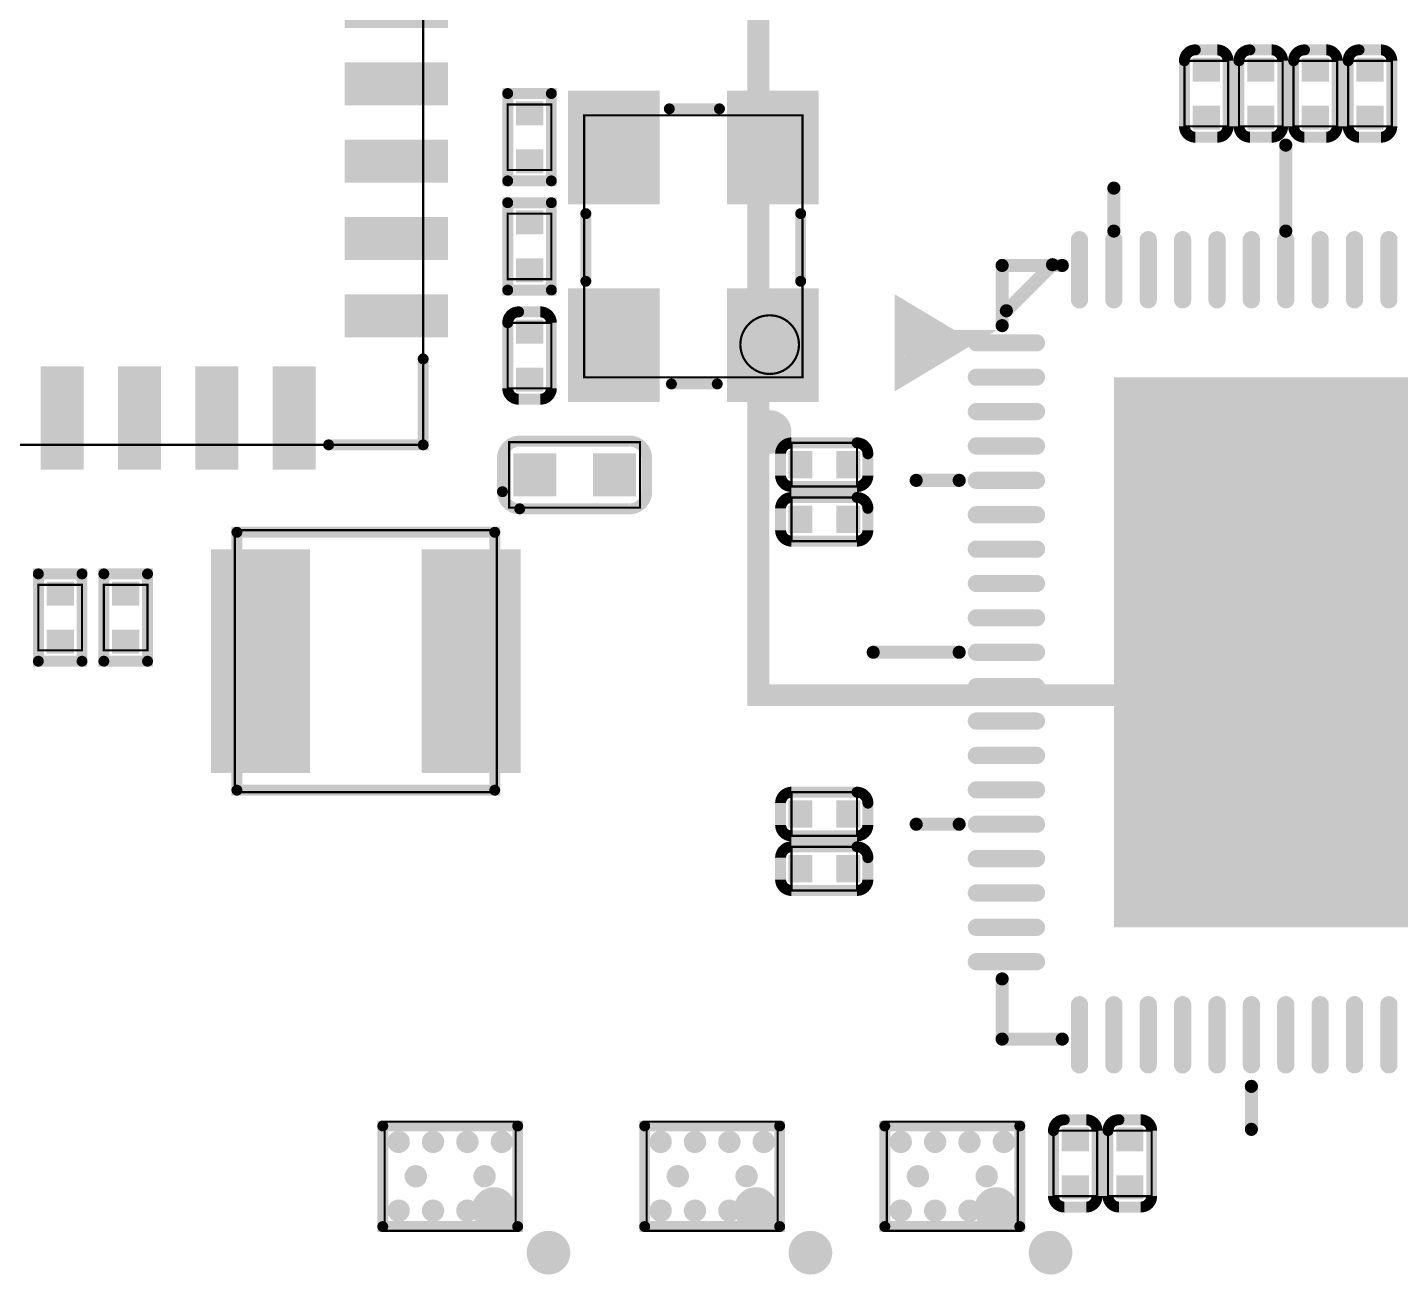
# Model space of a CAD drawing. Extents: x 60 to 160, y 44 to 135.
# Drawn here: x 74.8 to 90.78, y 74.91 to 89.41 of the extents above; entities that cross this region are included whole.
import ezdxf

# ---------------------------------------------------------------- set-up
doc = ezdxf.new("R2010")
doc.units = 0
for name, color, linetype in [('DRIL_PLTE_THRU_01', 3, 'CONTINUOUS'), ('DRIL_PLTE_THRU_02', 253, 'CONTINUOUS'), ('DRIL_PLTE_THRU_03', 4, 'CONTINUOUS'), ('DRIL_PLTE_THRU_04', 253, 'CONTINUOUS'), ('DRIL_PLTE_THRU_05', 210, 'CONTINUOUS'), ('DRIL_PLTE_THRU_06', 253, 'CONTINUOUS'), ('DRIL_PLTE_THRU_07', 57, 'CONTINUOUS'), ('DRIL_PLTE_THRU_08', 231, 'CONTINUOUS'), ('DRIL_PLTE_THRU_09', 253, 'CONTINUOUS'), ('DRIL_PLTE_THRU_10', 112, 'CONTINUOUS'), ('DRIL_PLTE_THRU_11', 216, 'CONTINUOUS'), ('DRIL_PLTE_THRU_12', 5, 'CONTINUOUS'), ('PADS_BOT', 5, 'CONTINUOUS'), ('PADS_INNER', 3, 'CONTINUOUS'), ('PADS_TOP', 3, 'CONTINUOUS'), ('PART_TOP_2DLINE_01', 255, 'CONTINUOUS'), ('PART_TOP_2DLINE_116', 255, 'CONTINUOUS'), ('PART_TOP_2DLINE_117', 255, 'CONTINUOUS'), ('PART_TOP_2DLINE_118', 255, 'CONTINUOUS'), ('PART_TOP_2DLINE_119', 255, 'CONTINUOUS'), ('PART_TOP_2DLINE_126', 255, 'CONTINUOUS')]:
    doc.layers.add(name, color=color, linetype=linetype)

# ---------------------------------------------------------------- blocks, each defined once
blk = doc.blocks.new('SMOOTH_0$127')
at = {"const_width": 0.0635}
blk.add_lwpolyline([(-0.03175, 0, 1), (0.03175, 0, 1)], format="xyb", close=True, dxfattribs=at)
blk = doc.blocks.new('SMOOTH_0$0254')
at = {"const_width": 0.0127}
blk.add_lwpolyline([(-0.00635, 0, 1), (0.00635, 0, 1)], format="xyb", close=True, dxfattribs=at)
blk = doc.blocks.new('PART_BODY_TOP_2')
at = {"layer": 'PART_TOP_2DLINE_01', "const_width": 0.127}
blk.add_lwpolyline([(-0.508, -0.127, 0.414214), (-0.381, -0.254), (0.381, -0.254, 0.414214), (0.508, -0.127), (0.508, 0.127, 0.414214), (0.381, 0.254), (-0.381, 0.254, 0.414214), (-0.508, 0.127)], format="xyb", close=True, dxfattribs=at)
at = {"layer": 'PART_TOP_2DLINE_116', "const_width": 0.0254}
blk.add_lwpolyline([(-0.381, 0.254), (-0.381, -0.254), (0.381, -0.254), (0.381, 0.254)], close=True, dxfattribs=at)
at = {"layer": 'PART_TOP_2DLINE_117', "const_width": 0.0254}
blk.add_lwpolyline([(-0.381, 0.254), (-0.381, -0.254), (0.381, -0.254), (0.381, 0.254)], close=True, dxfattribs=at)
at = {"layer": 'PART_TOP_2DLINE_01'}
for p in [(-0.508, -0.127), (-0.381, -0.254)]:
    blk.add_blockref('SMOOTH_0$127', p, dxfattribs=at)
at = {"layer": 'PART_TOP_2DLINE_116'}
for p in [(-0.381, 0.254), (0.381, 0.254), (-0.381, -0.254), (0.381, -0.254)]:
    blk.add_blockref('SMOOTH_0$0254', p, dxfattribs=at)
at = {"layer": 'PART_TOP_2DLINE_117'}
for p in [(-0.381, 0.254), (0.381, 0.254), (-0.381, -0.254), (0.381, -0.254)]:
    blk.add_blockref('SMOOTH_0$0254', p, dxfattribs=at)
blk = doc.blocks.new('DRIL_HOLE_0')
blk.add_lwpolyline([(0, 0, 1), (0, 0, 1)], format="xyb", close=True)
blk = doc.blocks.new('PAD_0')
blk.add_lwpolyline([(0, 0, 1), (0, 0, 1)], format="xyb", close=True)
blk = doc.blocks.new('PAD_3')
at = {"const_width": 0.2794}
blk.add_lwpolyline([(-0.15875, 0), (0.15875, 0)], dxfattribs=at)
blk = doc.blocks.new('STK_TOP_90')
at = {"layer": 'DRIL_PLTE_THRU_01'}
blk.add_blockref('DRIL_HOLE_0', (0, 0), dxfattribs=at)
at = {"layer": 'DRIL_PLTE_THRU_02'}
blk.add_blockref('DRIL_HOLE_0', (0, 0), dxfattribs=at)
at = {"layer": 'DRIL_PLTE_THRU_03'}
blk.add_blockref('DRIL_HOLE_0', (0, 0), dxfattribs=at)
at = {"layer": 'DRIL_PLTE_THRU_04'}
blk.add_blockref('DRIL_HOLE_0', (0, 0), dxfattribs=at)
at = {"layer": 'DRIL_PLTE_THRU_05'}
blk.add_blockref('DRIL_HOLE_0', (0, 0), dxfattribs=at)
at = {"layer": 'DRIL_PLTE_THRU_06'}
blk.add_blockref('DRIL_HOLE_0', (0, 0), dxfattribs=at)
at = {"layer": 'DRIL_PLTE_THRU_07'}
blk.add_blockref('DRIL_HOLE_0', (0, 0), dxfattribs=at)
at = {"layer": 'DRIL_PLTE_THRU_08'}
blk.add_blockref('DRIL_HOLE_0', (0, 0), dxfattribs=at)
at = {"layer": 'DRIL_PLTE_THRU_09'}
blk.add_blockref('DRIL_HOLE_0', (0, 0), dxfattribs=at)
at = {"layer": 'DRIL_PLTE_THRU_10'}
blk.add_blockref('DRIL_HOLE_0', (0, 0), dxfattribs=at)
at = {"layer": 'DRIL_PLTE_THRU_11'}
blk.add_blockref('DRIL_HOLE_0', (0, 0), dxfattribs=at)
at = {"layer": 'DRIL_PLTE_THRU_12'}
blk.add_blockref('DRIL_HOLE_0', (0, 0), dxfattribs=at)
at = {"layer": 'PADS_BOT'}
blk.add_blockref('PAD_0', (0, 0), dxfattribs=at)
at = {"layer": 'PADS_INNER'}
blk.add_blockref('PAD_0', (0, 0), dxfattribs=at)
at = {"layer": 'PADS_TOP', "rotation": 90}
blk.add_blockref('PAD_3', (0, 0), dxfattribs=at)
blk = doc.blocks.new('SYM_TOP_5')
for name, p in [('PART_BODY_TOP_2', (0, 0)), ('STK_TOP_90', (-0.279, 0)), ('STK_TOP_90', (0.279, 0))]:
    blk.add_blockref(name, p)
blk = doc.blocks.new('PART_TOP_96')
blk.add_blockref('SYM_TOP_5', (0, 0))
blk = doc.blocks.new('PART_BODY_TOP_4')
at = {"layer": 'PART_TOP_2DLINE_01', "const_width": 0.127}
blk.add_lwpolyline([(-0.839, -0.195, 0.414214), (-0.639, -0.394), (0.639, -0.394, 0.414214), (0.839, -0.195), (0.839, 0.195, 0.414214), (0.639, 0.394), (-0.639, 0.394, 0.414214), (-0.839, 0.195)], format="xyb", close=True, dxfattribs=at)
at = {"layer": 'PART_TOP_2DLINE_116', "const_width": 0.0254}
blk.add_lwpolyline([(0.762, 0.381), (-0.762, 0.381), (-0.762, -0.381), (0.762, -0.381)], close=True, dxfattribs=at)
at = {"layer": 'PART_TOP_2DLINE_117', "const_width": 0.0254}
blk.add_lwpolyline([(0.762, 0.381), (-0.762, 0.381), (-0.762, -0.381), (0.762, -0.381)], close=True, dxfattribs=at)
at = {"layer": 'PART_TOP_2DLINE_01'}
for p in [(-0.839, -0.195), (-0.639, -0.394)]:
    blk.add_blockref('SMOOTH_0$127', p, dxfattribs=at)
at = {"layer": 'PART_TOP_2DLINE_116'}
for p in [(-0.762, 0.381), (0.762, 0.381), (-0.762, -0.381), (0.762, -0.381)]:
    blk.add_blockref('SMOOTH_0$0254', p, dxfattribs=at)
at = {"layer": 'PART_TOP_2DLINE_117'}
for p in [(-0.762, 0.381), (0.762, 0.381), (-0.762, -0.381), (0.762, -0.381)]:
    blk.add_blockref('SMOOTH_0$0254', p, dxfattribs=at)
blk = doc.blocks.new('PAD_1')
at = {"const_width": 0.5}
blk.add_lwpolyline([(-0.25, 0), (0.25, 0)], dxfattribs=at)
blk = doc.blocks.new('STK_TOP_92')
at = {"layer": 'DRIL_PLTE_THRU_01'}
blk.add_blockref('DRIL_HOLE_0', (0, 0), dxfattribs=at)
at = {"layer": 'DRIL_PLTE_THRU_02'}
blk.add_blockref('DRIL_HOLE_0', (0, 0), dxfattribs=at)
at = {"layer": 'DRIL_PLTE_THRU_03'}
blk.add_blockref('DRIL_HOLE_0', (0, 0), dxfattribs=at)
at = {"layer": 'DRIL_PLTE_THRU_04'}
blk.add_blockref('DRIL_HOLE_0', (0, 0), dxfattribs=at)
at = {"layer": 'DRIL_PLTE_THRU_05'}
blk.add_blockref('DRIL_HOLE_0', (0, 0), dxfattribs=at)
at = {"layer": 'DRIL_PLTE_THRU_06'}
blk.add_blockref('DRIL_HOLE_0', (0, 0), dxfattribs=at)
at = {"layer": 'DRIL_PLTE_THRU_07'}
blk.add_blockref('DRIL_HOLE_0', (0, 0), dxfattribs=at)
at = {"layer": 'DRIL_PLTE_THRU_08'}
blk.add_blockref('DRIL_HOLE_0', (0, 0), dxfattribs=at)
at = {"layer": 'DRIL_PLTE_THRU_09'}
blk.add_blockref('DRIL_HOLE_0', (0, 0), dxfattribs=at)
at = {"layer": 'DRIL_PLTE_THRU_10'}
blk.add_blockref('DRIL_HOLE_0', (0, 0), dxfattribs=at)
at = {"layer": 'DRIL_PLTE_THRU_11'}
blk.add_blockref('DRIL_HOLE_0', (0, 0), dxfattribs=at)
at = {"layer": 'DRIL_PLTE_THRU_12'}
blk.add_blockref('DRIL_HOLE_0', (0, 0), dxfattribs=at)
at = {"layer": 'PADS_BOT'}
blk.add_blockref('PAD_0', (0, 0), dxfattribs=at)
at = {"layer": 'PADS_INNER'}
blk.add_blockref('PAD_0', (0, 0), dxfattribs=at)
at = {"layer": 'PADS_TOP', "rotation": 90}
blk.add_blockref('PAD_1', (0, 0), dxfattribs=at)
blk = doc.blocks.new('SYM_TOP_7')
for name, p in [('STK_TOP_92', (-0.463, 0)), ('STK_TOP_92', (0.463, 0)), ('PART_BODY_TOP_4', (0, 0))]:
    blk.add_blockref(name, p)
blk = doc.blocks.new('PART_TOP_144')
blk.add_blockref('SYM_TOP_7', (0, 0))
blk = doc.blocks.new('PART_TOP_149')
blk.add_blockref('SYM_TOP_5', (0, 0))
blk = doc.blocks.new('PART_TOP_150')
blk.add_blockref('SYM_TOP_5', (0, 0))
blk = doc.blocks.new('PART_TOP_151')
blk.add_blockref('SYM_TOP_5', (0, 0))
blk = doc.blocks.new('PART_TOP_153')
blk.add_blockref('SYM_TOP_5', (0, 0))
blk = doc.blocks.new('PART_TOP_154')
blk.add_blockref('SYM_TOP_5', (0, 0))
blk = doc.blocks.new('PART_TOP_155')
blk.add_blockref('SYM_TOP_5', (0, 0))
blk = doc.blocks.new('PART_TOP_156')
blk.add_blockref('SYM_TOP_5', (0, 0))
blk = doc.blocks.new('PART_TOP_157')
blk.add_blockref('SYM_TOP_5', (0, 0))
blk = doc.blocks.new('PART_TOP_158')
blk.add_blockref('SYM_TOP_5', (0, 0))
blk = doc.blocks.new('PART_TOP_197')
blk.add_blockref('SYM_TOP_5', (0, 0))
blk = doc.blocks.new('PART_BODY_TOP_11')
at = {"layer": 'PART_TOP_2DLINE_01', "const_width": 0.127}
blk.add_lwpolyline([(0.785, 0.585), (0.785, -0.585), (-0.785, -0.585), (-0.785, 0.585)], close=True, dxfattribs=at)
at = {"layer": 'PART_TOP_2DLINE_118', "const_width": 0.0254}
blk.add_lwpolyline([(-0.762, 0.635), (0.762, 0.635), (0.762, -0.635), (-0.762, -0.635)], close=True, dxfattribs=at)
at = {"layer": 'PART_TOP_2DLINE_118', "const_width": 0.254}
blk.add_lwpolyline([(-0.381, 0.381, 1), (-0.635, 0.381, 1)], format="xyb", close=True, dxfattribs=at)
at = {"layer": 'PART_TOP_2DLINE_119', "const_width": 0.0254}
blk.add_lwpolyline([(-0.762, 0.635), (0.762, 0.635), (0.762, -0.635), (-0.762, -0.635)], close=True, dxfattribs=at)
at = {"layer": 'PART_TOP_2DLINE_126', "const_width": 0.254}
blk.add_lwpolyline([(-1.016, 0.889, 1), (-1.27, 0.889, 1)], format="xyb", close=True, dxfattribs=at)
at = {"layer": 'PART_TOP_2DLINE_01'}
for p in [(-0.785, 0.585), (0.785, 0.585), (-0.785, -0.585), (0.785, -0.585)]:
    blk.add_blockref('SMOOTH_0$127', p, dxfattribs=at)
at = {"layer": 'PART_TOP_2DLINE_118'}
for p in [(-0.762, 0.635), (0.762, 0.635), (-0.762, -0.635), (0.762, -0.635)]:
    blk.add_blockref('SMOOTH_0$0254', p, dxfattribs=at)
at = {"layer": 'PART_TOP_2DLINE_119'}
for p in [(-0.762, 0.635), (0.762, 0.635), (-0.762, -0.635), (0.762, -0.635)]:
    blk.add_blockref('SMOOTH_0$0254', p, dxfattribs=at)
blk = doc.blocks.new('PAD_7')
at = {"const_width": 0.130048}
blk.add_lwpolyline([(0, -0.065024, 1), (0, 0.065024, 1)], format="xyb", close=True, dxfattribs=at)
blk = doc.blocks.new('STK_TOP_100')
at = {"layer": 'DRIL_PLTE_THRU_01'}
blk.add_blockref('DRIL_HOLE_0', (0, 0), dxfattribs=at)
at = {"layer": 'DRIL_PLTE_THRU_02'}
blk.add_blockref('DRIL_HOLE_0', (0, 0), dxfattribs=at)
at = {"layer": 'DRIL_PLTE_THRU_03'}
blk.add_blockref('DRIL_HOLE_0', (0, 0), dxfattribs=at)
at = {"layer": 'DRIL_PLTE_THRU_04'}
blk.add_blockref('DRIL_HOLE_0', (0, 0), dxfattribs=at)
at = {"layer": 'DRIL_PLTE_THRU_05'}
blk.add_blockref('DRIL_HOLE_0', (0, 0), dxfattribs=at)
at = {"layer": 'DRIL_PLTE_THRU_06'}
blk.add_blockref('DRIL_HOLE_0', (0, 0), dxfattribs=at)
at = {"layer": 'DRIL_PLTE_THRU_07'}
blk.add_blockref('DRIL_HOLE_0', (0, 0), dxfattribs=at)
at = {"layer": 'DRIL_PLTE_THRU_08'}
blk.add_blockref('DRIL_HOLE_0', (0, 0), dxfattribs=at)
at = {"layer": 'DRIL_PLTE_THRU_09'}
blk.add_blockref('DRIL_HOLE_0', (0, 0), dxfattribs=at)
at = {"layer": 'DRIL_PLTE_THRU_10'}
blk.add_blockref('DRIL_HOLE_0', (0, 0), dxfattribs=at)
at = {"layer": 'DRIL_PLTE_THRU_11'}
blk.add_blockref('DRIL_HOLE_0', (0, 0), dxfattribs=at)
at = {"layer": 'DRIL_PLTE_THRU_12'}
blk.add_blockref('DRIL_HOLE_0', (0, 0), dxfattribs=at)
at = {"layer": 'PADS_BOT'}
blk.add_blockref('PAD_0', (0, 0), dxfattribs=at)
at = {"layer": 'PADS_INNER'}
blk.add_blockref('PAD_0', (0, 0), dxfattribs=at)
at = {"layer": 'PADS_TOP', "rotation": 90}
blk.add_blockref('PAD_7', (0, 0), dxfattribs=at)
blk = doc.blocks.new('SYM_TOP_14')
for name, p in [('PART_BODY_TOP_11', (0, 0)), ('STK_TOP_100', (-0.6, 0.4)), ('STK_TOP_100', (-0.2, 0.4)), ('STK_TOP_100', (0.2, 0.4)), ('STK_TOP_100', (0.6, 0.4)), ('STK_TOP_100', (-0.4, 0)), ('STK_TOP_100', (0.4, 0)), ('STK_TOP_100', (-0.6, -0.4)), ('STK_TOP_100', (-0.2, -0.4)), ('STK_TOP_100', (0.2, -0.4)), ('STK_TOP_100', (0.6, -0.4))]:
    blk.add_blockref(name, p)
blk = doc.blocks.new('PART_TOP_302')
blk.add_blockref('SYM_TOP_14', (0, 0))
blk = doc.blocks.new('PART_TOP_303')
blk.add_blockref('SYM_TOP_14', (0, 0))
blk = doc.blocks.new('PART_TOP_304')
blk.add_blockref('SYM_TOP_14', (0, 0))
blk = doc.blocks.new('PART_BODY_TOP_26')
at = {"layer": 'PART_TOP_2DLINE_01', "const_width": 0.127}
blk.add_lwpolyline([(-1.5, -1.5), (-1.5, 1.5), (1.5, 1.5), (1.5, -1.5)], close=True, dxfattribs=at)
at = {"layer": 'PART_TOP_2DLINE_118', "const_width": 0.0254}
blk.add_lwpolyline([(-1.524, -1.524), (-1.524, 1.524), (1.524, 1.524), (1.524, -1.524)], close=True, dxfattribs=at)
at = {"layer": 'PART_TOP_2DLINE_119', "const_width": 0.0254}
blk.add_lwpolyline([(-1.524, -1.524), (-1.524, 1.524), (1.524, 1.524), (1.524, -1.524)], close=True, dxfattribs=at)
at = {"layer": 'PART_TOP_2DLINE_01'}
for p in [(-1.5, 1.5), (1.5, 1.5), (-1.5, -1.5), (1.5, -1.5)]:
    blk.add_blockref('SMOOTH_0$127', p, dxfattribs=at)
at = {"layer": 'PART_TOP_2DLINE_118'}
for p in [(-1.524, 1.524), (1.524, 1.524), (-1.524, -1.524), (1.524, -1.524)]:
    blk.add_blockref('SMOOTH_0$0254', p, dxfattribs=at)
at = {"layer": 'PART_TOP_2DLINE_119'}
for p in [(-1.524, 1.524), (1.524, 1.524), (-1.524, -1.524), (1.524, -1.524)]:
    blk.add_blockref('SMOOTH_0$0254', p, dxfattribs=at)
blk = doc.blocks.new('PAD_45')
at = {"const_width": 1.150112}
blk.add_lwpolyline([(-1.299972, 0), (1.299972, 0)], dxfattribs=at)
blk = doc.blocks.new('STK_TOP_142')
at = {"layer": 'DRIL_PLTE_THRU_01'}
blk.add_blockref('DRIL_HOLE_0', (0, 0), dxfattribs=at)
at = {"layer": 'DRIL_PLTE_THRU_02'}
blk.add_blockref('DRIL_HOLE_0', (0, 0), dxfattribs=at)
at = {"layer": 'DRIL_PLTE_THRU_03'}
blk.add_blockref('DRIL_HOLE_0', (0, 0), dxfattribs=at)
at = {"layer": 'DRIL_PLTE_THRU_04'}
blk.add_blockref('DRIL_HOLE_0', (0, 0), dxfattribs=at)
at = {"layer": 'DRIL_PLTE_THRU_05'}
blk.add_blockref('DRIL_HOLE_0', (0, 0), dxfattribs=at)
at = {"layer": 'DRIL_PLTE_THRU_06'}
blk.add_blockref('DRIL_HOLE_0', (0, 0), dxfattribs=at)
at = {"layer": 'DRIL_PLTE_THRU_07'}
blk.add_blockref('DRIL_HOLE_0', (0, 0), dxfattribs=at)
at = {"layer": 'DRIL_PLTE_THRU_08'}
blk.add_blockref('DRIL_HOLE_0', (0, 0), dxfattribs=at)
at = {"layer": 'DRIL_PLTE_THRU_09'}
blk.add_blockref('DRIL_HOLE_0', (0, 0), dxfattribs=at)
at = {"layer": 'DRIL_PLTE_THRU_10'}
blk.add_blockref('DRIL_HOLE_0', (0, 0), dxfattribs=at)
at = {"layer": 'DRIL_PLTE_THRU_11'}
blk.add_blockref('DRIL_HOLE_0', (0, 0), dxfattribs=at)
at = {"layer": 'DRIL_PLTE_THRU_12'}
blk.add_blockref('DRIL_HOLE_0', (0, 0), dxfattribs=at)
at = {"layer": 'PADS_BOT'}
blk.add_blockref('PAD_0', (0, 0), dxfattribs=at)
at = {"layer": 'PADS_INNER'}
blk.add_blockref('PAD_0', (0, 0), dxfattribs=at)
at = {"layer": 'PADS_TOP', "rotation": 90}
blk.add_blockref('PAD_45', (0, 0), dxfattribs=at)
blk = doc.blocks.new('SYM_TOP_29')
for name, p in [('STK_TOP_142', (-1.225, 0)), ('STK_TOP_142', (1.225, 0)), ('PART_BODY_TOP_26', (0, 0))]:
    blk.add_blockref(name, p)
blk = doc.blocks.new('PART_TOP_338')
blk.add_blockref('SYM_TOP_29', (0, 0))
blk = doc.blocks.new('PART_BODY_TOP_31')
at = {"layer": 'PART_TOP_2DLINE_01', "const_width": 0.127}
for points in [[(-0.381, 1.25), (0.406, 1.25)], [(-1.6, 0.305), (-1.6, -0.279)], [(1.6, 0.279), (1.6, -0.254)], [(-0.381, -1.25), (0.406, -1.25)]]:
    blk.add_lwpolyline(points, dxfattribs=at)
at = {"layer": 'PART_TOP_2DLINE_116', "const_width": 0.0254}
blk.add_lwpolyline([(-1.524, 1.27), (-1.524, -1.27), (1.524, -1.27), (1.524, 1.27)], close=True, dxfattribs=at)
blk.add_lwpolyline([(1.484, 0.889, 1), (0.802, 0.889, 1)], format="xyb", close=True, dxfattribs=at)
at = {"layer": 'PART_TOP_2DLINE_117', "const_width": 0.0254}
blk.add_lwpolyline([(-1.524, 1.27), (-1.524, -1.27), (1.524, -1.27), (1.524, 1.27)], close=True, dxfattribs=at)
at = {"layer": 'PART_TOP_2DLINE_126', "const_width": 0.254}
blk.add_lwpolyline([(2.286, 0.889, 1), (2.032, 0.889, 1)], format="xyb", close=True, dxfattribs=at)
at = {"layer": 'PART_TOP_2DLINE_01'}
for p in [(-0.381, 1.25), (0.406, 1.25), (-1.6, 0.305), (1.6, 0.279), (-1.6, -0.279), (1.6, -0.254), (-0.381, -1.25), (0.406, -1.25)]:
    blk.add_blockref('SMOOTH_0$127', p, dxfattribs=at)
at = {"layer": 'PART_TOP_2DLINE_116'}
for p in [(-1.524, 1.27), (1.524, 1.27), (-1.524, -1.27), (1.524, -1.27)]:
    blk.add_blockref('SMOOTH_0$0254', p, dxfattribs=at)
at = {"layer": 'PART_TOP_2DLINE_117'}
for p in [(-1.524, 1.27), (1.524, 1.27), (-1.524, -1.27), (1.524, -1.27)]:
    blk.add_blockref('SMOOTH_0$0254', p, dxfattribs=at)
blk = doc.blocks.new('PAD_50')
at = {"const_width": 1.0668}
blk.add_lwpolyline([(-0.6604, 0), (0.6604, 0)], dxfattribs=at)
blk = doc.blocks.new('STK_TOP_147')
at = {"layer": 'DRIL_PLTE_THRU_01'}
blk.add_blockref('DRIL_HOLE_0', (0, 0), dxfattribs=at)
at = {"layer": 'DRIL_PLTE_THRU_02'}
blk.add_blockref('DRIL_HOLE_0', (0, 0), dxfattribs=at)
at = {"layer": 'DRIL_PLTE_THRU_03'}
blk.add_blockref('DRIL_HOLE_0', (0, 0), dxfattribs=at)
at = {"layer": 'DRIL_PLTE_THRU_04'}
blk.add_blockref('DRIL_HOLE_0', (0, 0), dxfattribs=at)
at = {"layer": 'DRIL_PLTE_THRU_05'}
blk.add_blockref('DRIL_HOLE_0', (0, 0), dxfattribs=at)
at = {"layer": 'DRIL_PLTE_THRU_06'}
blk.add_blockref('DRIL_HOLE_0', (0, 0), dxfattribs=at)
at = {"layer": 'DRIL_PLTE_THRU_07'}
blk.add_blockref('DRIL_HOLE_0', (0, 0), dxfattribs=at)
at = {"layer": 'DRIL_PLTE_THRU_08'}
blk.add_blockref('DRIL_HOLE_0', (0, 0), dxfattribs=at)
at = {"layer": 'DRIL_PLTE_THRU_09'}
blk.add_blockref('DRIL_HOLE_0', (0, 0), dxfattribs=at)
at = {"layer": 'DRIL_PLTE_THRU_10'}
blk.add_blockref('DRIL_HOLE_0', (0, 0), dxfattribs=at)
at = {"layer": 'DRIL_PLTE_THRU_11'}
blk.add_blockref('DRIL_HOLE_0', (0, 0), dxfattribs=at)
at = {"layer": 'DRIL_PLTE_THRU_12'}
blk.add_blockref('DRIL_HOLE_0', (0, 0), dxfattribs=at)
at = {"layer": 'PADS_BOT'}
blk.add_blockref('PAD_0', (0, 0), dxfattribs=at)
at = {"layer": 'PADS_INNER'}
blk.add_blockref('PAD_0', (0, 0), dxfattribs=at)
at = {"layer": 'PADS_TOP'}
blk.add_blockref('PAD_50', (0, 0), dxfattribs=at)
blk = doc.blocks.new('SYM_TOP_34')
for name, p in [('STK_TOP_147', (-1.150112, 0.925068)), ('STK_TOP_147', (1.150112, 0.925068)), ('PART_BODY_TOP_31', (0, 0)), ('STK_TOP_147', (-1.150112, -0.925068)), ('STK_TOP_147', (1.150112, -0.925068))]:
    blk.add_blockref(name, p)
blk = doc.blocks.new('PART_TOP_355')
blk.add_blockref('SYM_TOP_34', (0, 0))
blk = doc.blocks.new('PART_BODY_TOP_36')
at = {"layer": 'PART_TOP_2DLINE_01', "const_width": 0.127}
blk.add_lwpolyline([(-0.508, 0.254), (0.508, 0.254), (0.508, -0.254), (-0.508, -0.254)], close=True, dxfattribs=at)
at = {"layer": 'PART_TOP_2DLINE_118', "const_width": 0.0254}
blk.add_lwpolyline([(-0.381, 0.254), (0.381, 0.254), (0.381, -0.254), (-0.381, -0.254)], close=True, dxfattribs=at)
at = {"layer": 'PART_TOP_2DLINE_119', "const_width": 0.0254}
blk.add_lwpolyline([(-0.381, 0.254), (0.381, 0.254), (0.381, -0.254), (-0.381, -0.254)], close=True, dxfattribs=at)
at = {"layer": 'PART_TOP_2DLINE_01'}
for p in [(-0.508, 0.254), (0.508, 0.254), (-0.508, -0.254), (0.508, -0.254)]:
    blk.add_blockref('SMOOTH_0$127', p, dxfattribs=at)
at = {"layer": 'PART_TOP_2DLINE_118'}
for p in [(-0.381, 0.254), (0.381, 0.254), (-0.381, -0.254), (0.381, -0.254)]:
    blk.add_blockref('SMOOTH_0$0254', p, dxfattribs=at)
at = {"layer": 'PART_TOP_2DLINE_119'}
for p in [(-0.381, 0.254), (0.381, 0.254), (-0.381, -0.254), (0.381, -0.254)]:
    blk.add_blockref('SMOOTH_0$0254', p, dxfattribs=at)
blk = doc.blocks.new('SYM_TOP_39')
for name, p in [('PART_BODY_TOP_36', (0, 0)), ('STK_TOP_90', (-0.2794, 0)), ('STK_TOP_90', (0.2794, 0))]:
    blk.add_blockref(name, p)
blk = doc.blocks.new('PART_TOP_380')
blk.add_blockref('SYM_TOP_39', (0, 0))
blk = doc.blocks.new('PART_TOP_402')
blk.add_blockref('SYM_TOP_39', (0, 0))
blk = doc.blocks.new('PART_TOP_418')
blk.add_blockref('SYM_TOP_39', (0, 0))
blk = doc.blocks.new('PART_TOP_419')
blk.add_blockref('SYM_TOP_39', (0, 0))
blk = doc.blocks.new('PART_BODY_TOP_48')
at = {"layer": 'PART_TOP_2DLINE_118', "const_width": 0.0254}
blk.add_lwpolyline([(6, 6), (6, -6), (-6, -6), (-6, 6)], close=True, dxfattribs=at)
at = {"layer": 'PART_TOP_2DLINE_118', "const_width": 0.127}
blk.add_lwpolyline([(-6.476, 5.3, 1), (-6.924, 5.3, 1)], format="xyb", close=True, dxfattribs=at)
at = {"layer": 'PART_TOP_2DLINE_119', "const_width": 0.0254}
blk.add_lwpolyline([(6, 6), (6, -6), (-6, -6), (-6, 6)], close=True, dxfattribs=at)
at = {"layer": 'PART_TOP_2DLINE_126', "const_width": 0.127}
for points in [[(-4.9, 6), (-5.5, 6), (-6, 5.5), (-6, 4.9)], [(6, 4.9), (6, 6), (4.9, 6)], [(-4.9, -6), (-6, -6), (-6, -4.9)], [(6, -5), (6, -6), (4.9, -6)]]:
    blk.add_lwpolyline(points, dxfattribs=at)
at = {"layer": 'PART_TOP_2DLINE_126', "const_width": 0.2}
blk.add_lwpolyline([(-6.5, 5.3, 1), (-6.9, 5.3, 1)], format="xyb", close=True, dxfattribs=at)
at = {"layer": 'PART_TOP_2DLINE_118'}
for p in [(-6, 6), (6, 6), (-6, -6), (6, -6)]:
    blk.add_blockref('SMOOTH_0$0254', p, dxfattribs=at)
at = {"layer": 'PART_TOP_2DLINE_119'}
for p in [(-6, 6), (6, 6), (-6, -6), (6, -6)]:
    blk.add_blockref('SMOOTH_0$0254', p, dxfattribs=at)
at = {"layer": 'PART_TOP_2DLINE_126'}
for p in [(-5.5, 6), (-4.9, 6), (4.9, 6), (6, 6), (-6, 5.5), (-6, 4.9), (6, 4.9), (-6, -4.9), (6, -5), (-6, -6), (-4.9, -6), (4.9, -6), (6, -6)]:
    blk.add_blockref('SMOOTH_0$127', p, dxfattribs=at)
blk = doc.blocks.new('PAD_62')
at = {"const_width": 0.500126}
blk.add_lwpolyline([(-0.599948, 0), (0.599948, 0)], dxfattribs=at)
blk = doc.blocks.new('STK_TOP_170')
at = {"layer": 'DRIL_PLTE_THRU_01'}
blk.add_blockref('DRIL_HOLE_0', (0, 0), dxfattribs=at)
at = {"layer": 'DRIL_PLTE_THRU_02'}
blk.add_blockref('DRIL_HOLE_0', (0, 0), dxfattribs=at)
at = {"layer": 'DRIL_PLTE_THRU_03'}
blk.add_blockref('DRIL_HOLE_0', (0, 0), dxfattribs=at)
at = {"layer": 'DRIL_PLTE_THRU_04'}
blk.add_blockref('DRIL_HOLE_0', (0, 0), dxfattribs=at)
at = {"layer": 'DRIL_PLTE_THRU_05'}
blk.add_blockref('DRIL_HOLE_0', (0, 0), dxfattribs=at)
at = {"layer": 'DRIL_PLTE_THRU_06'}
blk.add_blockref('DRIL_HOLE_0', (0, 0), dxfattribs=at)
at = {"layer": 'DRIL_PLTE_THRU_07'}
blk.add_blockref('DRIL_HOLE_0', (0, 0), dxfattribs=at)
at = {"layer": 'DRIL_PLTE_THRU_08'}
blk.add_blockref('DRIL_HOLE_0', (0, 0), dxfattribs=at)
at = {"layer": 'DRIL_PLTE_THRU_09'}
blk.add_blockref('DRIL_HOLE_0', (0, 0), dxfattribs=at)
at = {"layer": 'DRIL_PLTE_THRU_10'}
blk.add_blockref('DRIL_HOLE_0', (0, 0), dxfattribs=at)
at = {"layer": 'DRIL_PLTE_THRU_11'}
blk.add_blockref('DRIL_HOLE_0', (0, 0), dxfattribs=at)
at = {"layer": 'DRIL_PLTE_THRU_12'}
blk.add_blockref('DRIL_HOLE_0', (0, 0), dxfattribs=at)
at = {"layer": 'PADS_BOT'}
blk.add_blockref('PAD_0', (0, 0), dxfattribs=at)
at = {"layer": 'PADS_INNER'}
blk.add_blockref('PAD_0', (0, 0), dxfattribs=at)
at = {"layer": 'PADS_TOP'}
blk.add_blockref('PAD_62', (0, 0), dxfattribs=at)
blk = doc.blocks.new('STK_TOP_171')
at = {"layer": 'DRIL_PLTE_THRU_01'}
blk.add_blockref('DRIL_HOLE_0', (0, 0), dxfattribs=at)
at = {"layer": 'DRIL_PLTE_THRU_02'}
blk.add_blockref('DRIL_HOLE_0', (0, 0), dxfattribs=at)
at = {"layer": 'DRIL_PLTE_THRU_03'}
blk.add_blockref('DRIL_HOLE_0', (0, 0), dxfattribs=at)
at = {"layer": 'DRIL_PLTE_THRU_04'}
blk.add_blockref('DRIL_HOLE_0', (0, 0), dxfattribs=at)
at = {"layer": 'DRIL_PLTE_THRU_05'}
blk.add_blockref('DRIL_HOLE_0', (0, 0), dxfattribs=at)
at = {"layer": 'DRIL_PLTE_THRU_06'}
blk.add_blockref('DRIL_HOLE_0', (0, 0), dxfattribs=at)
at = {"layer": 'DRIL_PLTE_THRU_07'}
blk.add_blockref('DRIL_HOLE_0', (0, 0), dxfattribs=at)
at = {"layer": 'DRIL_PLTE_THRU_08'}
blk.add_blockref('DRIL_HOLE_0', (0, 0), dxfattribs=at)
at = {"layer": 'DRIL_PLTE_THRU_09'}
blk.add_blockref('DRIL_HOLE_0', (0, 0), dxfattribs=at)
at = {"layer": 'DRIL_PLTE_THRU_10'}
blk.add_blockref('DRIL_HOLE_0', (0, 0), dxfattribs=at)
at = {"layer": 'DRIL_PLTE_THRU_11'}
blk.add_blockref('DRIL_HOLE_0', (0, 0), dxfattribs=at)
at = {"layer": 'DRIL_PLTE_THRU_12'}
blk.add_blockref('DRIL_HOLE_0', (0, 0), dxfattribs=at)
at = {"layer": 'PADS_BOT'}
blk.add_blockref('PAD_0', (0, 0), dxfattribs=at)
at = {"layer": 'PADS_INNER'}
blk.add_blockref('PAD_0', (0, 0), dxfattribs=at)
at = {"layer": 'PADS_TOP', "rotation": 90}
blk.add_blockref('PAD_62', (0, 0), dxfattribs=at)
blk = doc.blocks.new('PAD_63')
at = {"const_width": 0.3}
blk.add_lwpolyline([(0, -0.15, 1), (0, 0.15, 1)], format="xyb", close=True, dxfattribs=at)
blk = doc.blocks.new('STK_TOP_163')
at = {"layer": 'DRIL_PLTE_THRU_01'}
blk.add_blockref('DRIL_HOLE_0', (0, 0), dxfattribs=at)
at = {"layer": 'DRIL_PLTE_THRU_02'}
blk.add_blockref('DRIL_HOLE_0', (0, 0), dxfattribs=at)
at = {"layer": 'DRIL_PLTE_THRU_03'}
blk.add_blockref('DRIL_HOLE_0', (0, 0), dxfattribs=at)
at = {"layer": 'DRIL_PLTE_THRU_04'}
blk.add_blockref('DRIL_HOLE_0', (0, 0), dxfattribs=at)
at = {"layer": 'DRIL_PLTE_THRU_05'}
blk.add_blockref('DRIL_HOLE_0', (0, 0), dxfattribs=at)
at = {"layer": 'DRIL_PLTE_THRU_06'}
blk.add_blockref('DRIL_HOLE_0', (0, 0), dxfattribs=at)
at = {"layer": 'DRIL_PLTE_THRU_07'}
blk.add_blockref('DRIL_HOLE_0', (0, 0), dxfattribs=at)
at = {"layer": 'DRIL_PLTE_THRU_08'}
blk.add_blockref('DRIL_HOLE_0', (0, 0), dxfattribs=at)
at = {"layer": 'DRIL_PLTE_THRU_09'}
blk.add_blockref('DRIL_HOLE_0', (0, 0), dxfattribs=at)
at = {"layer": 'DRIL_PLTE_THRU_10'}
blk.add_blockref('DRIL_HOLE_0', (0, 0), dxfattribs=at)
at = {"layer": 'DRIL_PLTE_THRU_11'}
blk.add_blockref('DRIL_HOLE_0', (0, 0), dxfattribs=at)
at = {"layer": 'DRIL_PLTE_THRU_12'}
blk.add_blockref('DRIL_HOLE_0', (0, 0), dxfattribs=at)
at = {"layer": 'PADS_BOT'}
blk.add_blockref('PAD_0', (0, 0), dxfattribs=at)
at = {"layer": 'PADS_INNER'}
blk.add_blockref('PAD_0', (0, 0), dxfattribs=at)
at = {"layer": 'PADS_TOP'}
blk.add_blockref('PAD_63', (0, 0), dxfattribs=at)
blk = doc.blocks.new('SYM_TOP_51')
for name, p in [('STK_TOP_171', (-4.5, 5.688)), ('STK_TOP_171', (-3.6, 5.688)), ('STK_TOP_171', (-2.7, 5.688)), ('STK_TOP_171', (-1.8, 5.688)), ('STK_TOP_171', (-0.9, 5.688)), ('STK_TOP_171', (0, 5.688)), ('STK_TOP_171', (0.9, 5.688)), ('STK_TOP_171', (1.8, 5.688)), ('STK_TOP_171', (2.7, 5.688)), ('STK_TOP_171', (3.6, 5.688)), ('STK_TOP_171', (4.5, 5.688)), ('PART_BODY_TOP_48', (0, 0)), ('STK_TOP_170', (-5.688, 4.5)), ('STK_TOP_170', (5.688, 4.5)), ('STK_TOP_170', (-5.688, 3.6)), ('STK_TOP_163', (-2.7, 3.6)), ('STK_TOP_163', (-0.9, 3.6)), ('STK_TOP_163', (0.9, 3.6)), ('STK_TOP_170', (5.688, 3.6)), ('STK_TOP_170', (-5.688, 2.7)), ('STK_TOP_170', (5.688, 2.7)), ('STK_TOP_170', (-5.688, 1.8)), ('STK_TOP_170', (5.688, 1.8)), ('STK_TOP_170', (-5.688, 0.9)), ('STK_TOP_170', (5.688, 0.9)), ('STK_TOP_170', (-5.688, 0)), ('STK_TOP_170', (5.688, 0)), ('STK_TOP_170', (-5.688, -0.9)), ('STK_TOP_170', (5.688, -0.9)), ('STK_TOP_170', (-5.688, -1.8)), ('STK_TOP_170', (5.688, -1.8)), ('STK_TOP_170', (-5.688, -2.7)), ('STK_TOP_170', (5.688, -2.7)), ('STK_TOP_170', (-5.688, -3.6)), ('STK_TOP_170', (5.688, -3.6)), ('STK_TOP_170', (-5.688, -4.5)), ('STK_TOP_170', (5.688, -4.5)), ('STK_TOP_171', (-4.5, -5.688)), ('STK_TOP_171', (-3.6, -5.688)), ('STK_TOP_171', (-2.7, -5.688)), ('STK_TOP_171', (-1.8, -5.688)), ('STK_TOP_171', (-0.9, -5.688)), ('STK_TOP_171', (0, -5.688)), ('STK_TOP_171', (0.9, -5.688)), ('STK_TOP_171', (1.8, -5.688)), ('STK_TOP_171', (2.7, -5.688)), ('STK_TOP_171', (3.6, -5.688)), ('STK_TOP_171', (4.5, -5.688))]:
    blk.add_blockref(name, p)
blk = doc.blocks.new('PART_TOP_681')
blk.add_blockref('SYM_TOP_51', (0, 0))
blk = doc.blocks.new('SMOOTH_0$1524')
at = {"const_width": 0.0762}
blk.add_lwpolyline([(-0.0381, 0, 1), (0.0381, 0, 1)], format="xyb", close=True, dxfattribs=at)
blk = doc.blocks.new('SMOOTH_0$3')
at = {"const_width": 0.15}
blk.add_lwpolyline([(-0.075, 0, 1), (0.075, 0, 1)], format="xyb", close=True, dxfattribs=at)
blk = doc.blocks.new('PART_BODY_TOP_51')
at = {"layer": 'PART_TOP_2DLINE_126'}
for points, const_width in [([(-0.8, 6), (-0.8, 5)], 0.152), ([(3.2, 6), (3.2, 5)], 0.152), ([(1.2, 5.55), (1.2, 5.05)], 0.152), ([(-2.8, 5.5), (-2.8, 5)], 0.152), ([(-4.5, 4.5), (-3.8, 4.5)], 0.152), ([(-4.5, 3.8), (-4.5, 4.5)], 0.152), ([(4.5, 4.5), (3.8, 4.5)], 0.152), ([(4.5, 3.8), (4.5, 4.5)], 0.152), ([(-5.9, 2.8), (-4.9, 2.8)], 0.152), ([(5.5, 2.4), (5, 2.4)], 0.152), ([(-5.45, 0.8), (-4.95, 0.8)], 0.152), ([(6, 0.4), (5, 0.4)], 0.152), ([(-5.9, -1.2), (-4.9, -1.2)], 0.152), ([(5.55, -1.6), (5.05, -1.6)], 0.152), ([(-5.4, -3.2), (-4.9, -3.2)], 0.152), ([(-4.5, -3.8), (-4.5, -4.5)], 0.152), ([(4.5, -3.8), (4.5, -4.5)], 0.152), ([(-4.509, -3.914), (-3.973, -4.451)], 0.152), ([(-4.5, -4.5), (-3.8, -4.5)], 0.152), ([(4.5, -4.5), (3.8, -4.5)], 0.152), ([(-3.6, -5.1), (-3.9, -5.6), (-3.3, -5.6), (-3.6, -5.1), (-3.6, -5.6)], 0.3), ([(-2, -5), (-2, -5.5)], 0.152), ([(0, -5), (0, -6)], 0.152), ([(2, -5), (2, -5.5)], 0.152)]:
    blk.add_lwpolyline(points, dxfattribs=dict(at, const_width=const_width))
for name, p in [('SMOOTH_0$1524', (-0.8, 6)), ('SMOOTH_0$1524', (3.2, 6)), ('SMOOTH_0$1524', (1.2, 5.55)), ('SMOOTH_0$1524', (-2.8, 5.5)), ('SMOOTH_0$1524', (1.2, 5.05)), ('SMOOTH_0$1524', (-2.8, 5)), ('SMOOTH_0$1524', (-0.8, 5)), ('SMOOTH_0$1524', (3.2, 5)), ('SMOOTH_0$1524', (-4.5, 4.5)), ('SMOOTH_0$1524', (-4.5, 4.5)), ('SMOOTH_0$1524', (-3.8, 4.5)), ('SMOOTH_0$1524', (3.8, 4.5)), ('SMOOTH_0$1524', (4.5, 4.5)), ('SMOOTH_0$1524', (4.5, 4.5)), ('SMOOTH_0$1524', (-4.5, 3.8)), ('SMOOTH_0$1524', (4.5, 3.8)), ('SMOOTH_0$1524', (-5.9, 2.8)), ('SMOOTH_0$1524', (-4.9, 2.8)), ('SMOOTH_0$1524', (5, 2.4)), ('SMOOTH_0$1524', (5.5, 2.4)), ('SMOOTH_0$1524', (-5.45, 0.8)), ('SMOOTH_0$1524', (-4.95, 0.8)), ('SMOOTH_0$1524', (5, 0.4)), ('SMOOTH_0$1524', (6, 0.4)), ('SMOOTH_0$1524', (-5.9, -1.2)), ('SMOOTH_0$1524', (-4.9, -1.2)), ('SMOOTH_0$1524', (5.05, -1.6)), ('SMOOTH_0$1524', (5.55, -1.6)), ('SMOOTH_0$1524', (-5.4, -3.2)), ('SMOOTH_0$1524', (-4.9, -3.2)), ('SMOOTH_0$1524', (-4.5, -3.8)), ('SMOOTH_0$1524', (4.5, -3.8)), ('SMOOTH_0$1524', (-4.509, -3.914)), ('SMOOTH_0$1524', (-4.5, -4.5)), ('SMOOTH_0$1524', (-4.5, -4.5)), ('SMOOTH_0$1524', (-3.973, -4.451)), ('SMOOTH_0$1524', (-3.8, -4.5)), ('SMOOTH_0$1524', (3.8, -4.5)), ('SMOOTH_0$1524', (4.5, -4.5)), ('SMOOTH_0$1524', (4.5, -4.5)), ('SMOOTH_0$3', (-3.6, -5.1)), ('SMOOTH_0$3', (-3.6, -5.1)), ('SMOOTH_0$1524', (-2, -5)), ('SMOOTH_0$1524', (0, -5)), ('SMOOTH_0$1524', (2, -5)), ('SMOOTH_0$1524', (-2, -5.5)), ('SMOOTH_0$1524', (2, -5.5)), ('SMOOTH_0$3', (-3.9, -5.6)), ('SMOOTH_0$3', (-3.6, -5.6)), ('SMOOTH_0$3', (-3.3, -5.6)), ('SMOOTH_0$1524', (0, -6))]:
    blk.add_blockref(name, p, dxfattribs=at)
blk = doc.blocks.new('PAD_68')
at = {"const_width": 0.1}
blk.add_lwpolyline([(-0.35, -0.05), (0.35, -0.05, 1), (0.35, 0.05), (-0.35, 0.05, 1)], format="xyb", close=True, dxfattribs=at)
blk = doc.blocks.new('STK_TOP_178')
at = {"layer": 'DRIL_PLTE_THRU_01'}
blk.add_blockref('DRIL_HOLE_0', (0, 0), dxfattribs=at)
at = {"layer": 'DRIL_PLTE_THRU_02'}
blk.add_blockref('DRIL_HOLE_0', (0, 0), dxfattribs=at)
at = {"layer": 'DRIL_PLTE_THRU_03'}
blk.add_blockref('DRIL_HOLE_0', (0, 0), dxfattribs=at)
at = {"layer": 'DRIL_PLTE_THRU_04'}
blk.add_blockref('DRIL_HOLE_0', (0, 0), dxfattribs=at)
at = {"layer": 'DRIL_PLTE_THRU_05'}
blk.add_blockref('DRIL_HOLE_0', (0, 0), dxfattribs=at)
at = {"layer": 'DRIL_PLTE_THRU_06'}
blk.add_blockref('DRIL_HOLE_0', (0, 0), dxfattribs=at)
at = {"layer": 'DRIL_PLTE_THRU_07'}
blk.add_blockref('DRIL_HOLE_0', (0, 0), dxfattribs=at)
at = {"layer": 'DRIL_PLTE_THRU_08'}
blk.add_blockref('DRIL_HOLE_0', (0, 0), dxfattribs=at)
at = {"layer": 'DRIL_PLTE_THRU_09'}
blk.add_blockref('DRIL_HOLE_0', (0, 0), dxfattribs=at)
at = {"layer": 'DRIL_PLTE_THRU_10'}
blk.add_blockref('DRIL_HOLE_0', (0, 0), dxfattribs=at)
at = {"layer": 'DRIL_PLTE_THRU_11'}
blk.add_blockref('DRIL_HOLE_0', (0, 0), dxfattribs=at)
at = {"layer": 'DRIL_PLTE_THRU_12'}
blk.add_blockref('DRIL_HOLE_0', (0, 0), dxfattribs=at)
at = {"layer": 'PADS_BOT'}
blk.add_blockref('PAD_0', (0, 0), dxfattribs=at)
at = {"layer": 'PADS_INNER'}
blk.add_blockref('PAD_0', (0, 0), dxfattribs=at)
at = {"layer": 'PADS_TOP', "rotation": 90}
blk.add_blockref('PAD_68', (0, 0), dxfattribs=at)
blk = doc.blocks.new('STK_TOP_177')
at = {"layer": 'DRIL_PLTE_THRU_01'}
blk.add_blockref('DRIL_HOLE_0', (0, 0), dxfattribs=at)
at = {"layer": 'DRIL_PLTE_THRU_02'}
blk.add_blockref('DRIL_HOLE_0', (0, 0), dxfattribs=at)
at = {"layer": 'DRIL_PLTE_THRU_03'}
blk.add_blockref('DRIL_HOLE_0', (0, 0), dxfattribs=at)
at = {"layer": 'DRIL_PLTE_THRU_04'}
blk.add_blockref('DRIL_HOLE_0', (0, 0), dxfattribs=at)
at = {"layer": 'DRIL_PLTE_THRU_05'}
blk.add_blockref('DRIL_HOLE_0', (0, 0), dxfattribs=at)
at = {"layer": 'DRIL_PLTE_THRU_06'}
blk.add_blockref('DRIL_HOLE_0', (0, 0), dxfattribs=at)
at = {"layer": 'DRIL_PLTE_THRU_07'}
blk.add_blockref('DRIL_HOLE_0', (0, 0), dxfattribs=at)
at = {"layer": 'DRIL_PLTE_THRU_08'}
blk.add_blockref('DRIL_HOLE_0', (0, 0), dxfattribs=at)
at = {"layer": 'DRIL_PLTE_THRU_09'}
blk.add_blockref('DRIL_HOLE_0', (0, 0), dxfattribs=at)
at = {"layer": 'DRIL_PLTE_THRU_10'}
blk.add_blockref('DRIL_HOLE_0', (0, 0), dxfattribs=at)
at = {"layer": 'DRIL_PLTE_THRU_11'}
blk.add_blockref('DRIL_HOLE_0', (0, 0), dxfattribs=at)
at = {"layer": 'DRIL_PLTE_THRU_12'}
blk.add_blockref('DRIL_HOLE_0', (0, 0), dxfattribs=at)
at = {"layer": 'PADS_BOT'}
blk.add_blockref('PAD_0', (0, 0), dxfattribs=at)
at = {"layer": 'PADS_INNER'}
blk.add_blockref('PAD_0', (0, 0), dxfattribs=at)
at = {"layer": 'PADS_TOP'}
blk.add_blockref('PAD_68', (0, 0), dxfattribs=at)
blk = doc.blocks.new('PAD_69')
at = {"const_width": 6.4}
blk.add_lwpolyline([(-3.2, 0), (3.2, 0)], dxfattribs=at)
blk = doc.blocks.new('STK_TOP_179')
at = {"layer": 'DRIL_PLTE_THRU_01'}
blk.add_blockref('DRIL_HOLE_0', (0, 0), dxfattribs=at)
at = {"layer": 'DRIL_PLTE_THRU_02'}
blk.add_blockref('DRIL_HOLE_0', (0, 0), dxfattribs=at)
at = {"layer": 'DRIL_PLTE_THRU_03'}
blk.add_blockref('DRIL_HOLE_0', (0, 0), dxfattribs=at)
at = {"layer": 'DRIL_PLTE_THRU_04'}
blk.add_blockref('DRIL_HOLE_0', (0, 0), dxfattribs=at)
at = {"layer": 'DRIL_PLTE_THRU_05'}
blk.add_blockref('DRIL_HOLE_0', (0, 0), dxfattribs=at)
at = {"layer": 'DRIL_PLTE_THRU_06'}
blk.add_blockref('DRIL_HOLE_0', (0, 0), dxfattribs=at)
at = {"layer": 'DRIL_PLTE_THRU_07'}
blk.add_blockref('DRIL_HOLE_0', (0, 0), dxfattribs=at)
at = {"layer": 'DRIL_PLTE_THRU_08'}
blk.add_blockref('DRIL_HOLE_0', (0, 0), dxfattribs=at)
at = {"layer": 'DRIL_PLTE_THRU_09'}
blk.add_blockref('DRIL_HOLE_0', (0, 0), dxfattribs=at)
at = {"layer": 'DRIL_PLTE_THRU_10'}
blk.add_blockref('DRIL_HOLE_0', (0, 0), dxfattribs=at)
at = {"layer": 'DRIL_PLTE_THRU_11'}
blk.add_blockref('DRIL_HOLE_0', (0, 0), dxfattribs=at)
at = {"layer": 'DRIL_PLTE_THRU_12'}
blk.add_blockref('DRIL_HOLE_0', (0, 0), dxfattribs=at)
at = {"layer": 'PADS_BOT'}
blk.add_blockref('PAD_0', (0, 0), dxfattribs=at)
at = {"layer": 'PADS_INNER'}
blk.add_blockref('PAD_0', (0, 0), dxfattribs=at)
at = {"layer": 'PADS_TOP'}
blk.add_blockref('PAD_69', (0, 0), dxfattribs=at)
blk = doc.blocks.new('SYM_TOP_54')
for name, p in [('PART_BODY_TOP_51', (0, 0)), ('STK_TOP_178', (-3.6, 4.45)), ('STK_TOP_178', (-3.2, 4.45)), ('STK_TOP_178', (-2.8, 4.45)), ('STK_TOP_178', (-2.4, 4.45)), ('STK_TOP_178', (-2, 4.45)), ('STK_TOP_178', (-1.6, 4.45)), ('STK_TOP_178', (-1.2, 4.45)), ('STK_TOP_178', (-0.8, 4.45)), ('STK_TOP_178', (-0.4, 4.45)), ('STK_TOP_178', (0, 4.45)), ('STK_TOP_178', (0.4, 4.45)), ('STK_TOP_178', (0.8, 4.45)), ('STK_TOP_178', (1.2, 4.45)), ('STK_TOP_178', (1.6, 4.45)), ('STK_TOP_178', (2, 4.45)), ('STK_TOP_178', (2.4, 4.45)), ('STK_TOP_178', (2.8, 4.45)), ('STK_TOP_178', (3.2, 4.45)), ('STK_TOP_178', (3.6, 4.45)), ('STK_TOP_177', (-4.45, 3.6)), ('STK_TOP_177', (4.45, 3.6)), ('STK_TOP_179', (0, 0)), ('STK_TOP_177', (-4.45, 3.2)), ('STK_TOP_177', (4.45, 3.2)), ('STK_TOP_177', (-4.45, 2.8)), ('STK_TOP_177', (4.45, 2.8)), ('STK_TOP_177', (-4.45, 2.4)), ('STK_TOP_177', (4.45, 2.4)), ('STK_TOP_177', (-4.45, 2)), ('STK_TOP_177', (4.45, 2)), ('STK_TOP_177', (-4.45, 1.6)), ('STK_TOP_177', (4.45, 1.6)), ('STK_TOP_177', (-4.45, 1.2)), ('STK_TOP_177', (4.45, 1.2)), ('STK_TOP_177', (-4.45, 0.8)), ('STK_TOP_177', (4.45, 0.8)), ('STK_TOP_177', (-4.45, 0.4)), ('STK_TOP_177', (4.45, 0.4)), ('STK_TOP_177', (-4.45, 0)), ('STK_TOP_177', (4.45, 0)), ('STK_TOP_177', (-4.45, -0.4)), ('STK_TOP_177', (4.45, -0.4)), ('STK_TOP_177', (-4.45, -0.8)), ('STK_TOP_177', (4.45, -0.8)), ('STK_TOP_177', (-4.45, -1.2)), ('STK_TOP_177', (4.45, -1.2)), ('STK_TOP_177', (-4.45, -1.6)), ('STK_TOP_177', (4.45, -1.6)), ('STK_TOP_177', (-4.45, -2)), ('STK_TOP_177', (4.45, -2)), ('STK_TOP_177', (-4.45, -2.4)), ('STK_TOP_177', (4.45, -2.4)), ('STK_TOP_177', (-4.45, -2.8)), ('STK_TOP_177', (4.45, -2.8)), ('STK_TOP_177', (-4.45, -3.2)), ('STK_TOP_177', (4.45, -3.2)), ('STK_TOP_177', (-4.45, -3.6)), ('STK_TOP_177', (4.45, -3.6)), ('STK_TOP_178', (-3.6, -4.45)), ('STK_TOP_178', (-3.2, -4.45)), ('STK_TOP_178', (-2.8, -4.45)), ('STK_TOP_178', (-2.4, -4.45)), ('STK_TOP_178', (-2, -4.45)), ('STK_TOP_178', (-1.6, -4.45)), ('STK_TOP_178', (-1.2, -4.45)), ('STK_TOP_178', (-0.8, -4.45)), ('STK_TOP_178', (-0.4, -4.45)), ('STK_TOP_178', (0, -4.45)), ('STK_TOP_178', (0.4, -4.45)), ('STK_TOP_178', (0.8, -4.45)), ('STK_TOP_178', (1.2, -4.45)), ('STK_TOP_178', (1.6, -4.45)), ('STK_TOP_178', (2, -4.45)), ('STK_TOP_178', (2.4, -4.45)), ('STK_TOP_178', (2.8, -4.45)), ('STK_TOP_178', (3.2, -4.45)), ('STK_TOP_178', (3.6, -4.45))]:
    blk.add_blockref(name, p)
blk = doc.blocks.new('PART_TOP_684')
blk.add_blockref('SYM_TOP_54', (0, 0))
blk = doc.blocks.new('SMOOTH_0$254')
at = {"const_width": 0.127}
blk.add_lwpolyline([(-0.0635, 0, 1), (0.0635, 0, 1)], format="xyb", close=True, dxfattribs=at)
blk = doc.blocks.new('PART_BODY_TOP_42357')
at = {"layer": 'PART_TOP_2DLINE_01', "const_width": 0.254}
blk.add_lwpolyline([(-19.98, 19.95), (20.01, 19.95), (20.01, -20.06), (-19.98, -20.06)], close=True, dxfattribs=at)
at = {"layer": 'PART_TOP_2DLINE_01'}
blk.add_blockref('SMOOTH_0$254', (-19.98, -20.06), dxfattribs=at)
blk = doc.blocks.new('SYM_TOP_77')
blk.add_blockref('PART_BODY_TOP_42357', (0, 0))
blk = doc.blocks.new('PART_TOP_830')
blk.add_blockref('SYM_TOP_77', (0, 0))

msp = doc.modelspace()

# ---------------------------------------------------------------- block references
for name, p in [('PART_TOP_830', (103.288, 101.707)), ('PART_TOP_681', (73.407, 90.559)), ('PART_TOP_144', (81.169, 84.209)), ('PART_TOP_338', (78.74, 82.042))]:
    msp.add_blockref(name, p)
for name, p, rotation in [('PART_TOP_355', (82.55, 86.868), 270), ('PART_TOP_157', (88.519, 88.646), 270), ('PART_TOP_158', (89.154, 88.646), 270), ('PART_TOP_155', (89.789, 88.646), 270), ('PART_TOP_156', (90.424, 88.646), 270), ('PART_TOP_380', (80.645, 88.138), 270), ('PART_TOP_684', (90.644, 82.146), 270), ('PART_TOP_402', (80.645, 86.868), 90), ('PART_TOP_197', (80.645, 85.598), 270), ('PART_TOP_154', (84.074, 84.328), 180), ('PART_TOP_153', (84.074, 83.693), 180), ('PART_TOP_418', (75.184, 82.55), 270), ('PART_TOP_419', (75.946, 82.55), 270), ('PART_TOP_151', (84.074, 80.264), 180), ('PART_TOP_150', (84.074, 79.629), 180), ('PART_TOP_304', (79.722, 76.05), 180), ('PART_TOP_302', (82.77, 76.05), 180), ('PART_TOP_303', (85.564, 76.05), 180), ('PART_TOP_149', (86.995, 76.2), 270), ('PART_TOP_96', (87.63, 76.2), 270)]:
    msp.add_blockref(name, p, dxfattribs=dict(rotation=rotation))

doc.saveas('drawing.dxf')
